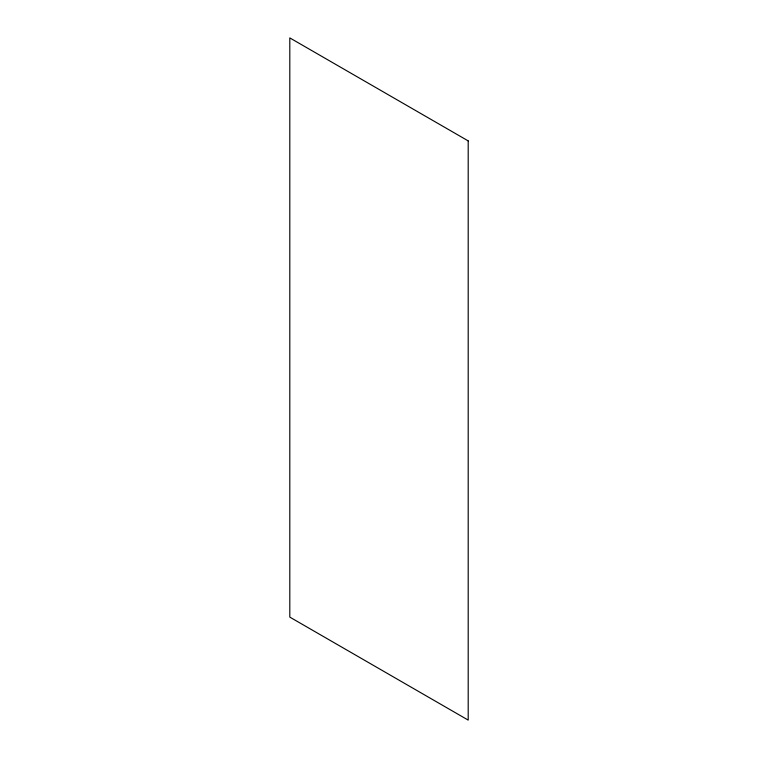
<?xml version="1.0" encoding="UTF-8"?>
<svg xmlns="http://www.w3.org/2000/svg" width="758" height="758" viewBox="0 0 758 758"><rect width="100%" height="100%" fill="white"/><g stroke="black" fill="none" stroke-linecap="round" stroke-linejoin="round"><path stroke-width="1.14" d="M468.198 140.893L289.802 37.9L289.802 617.107L468.198 720.1L468.198 140.893"/></g></svg>
